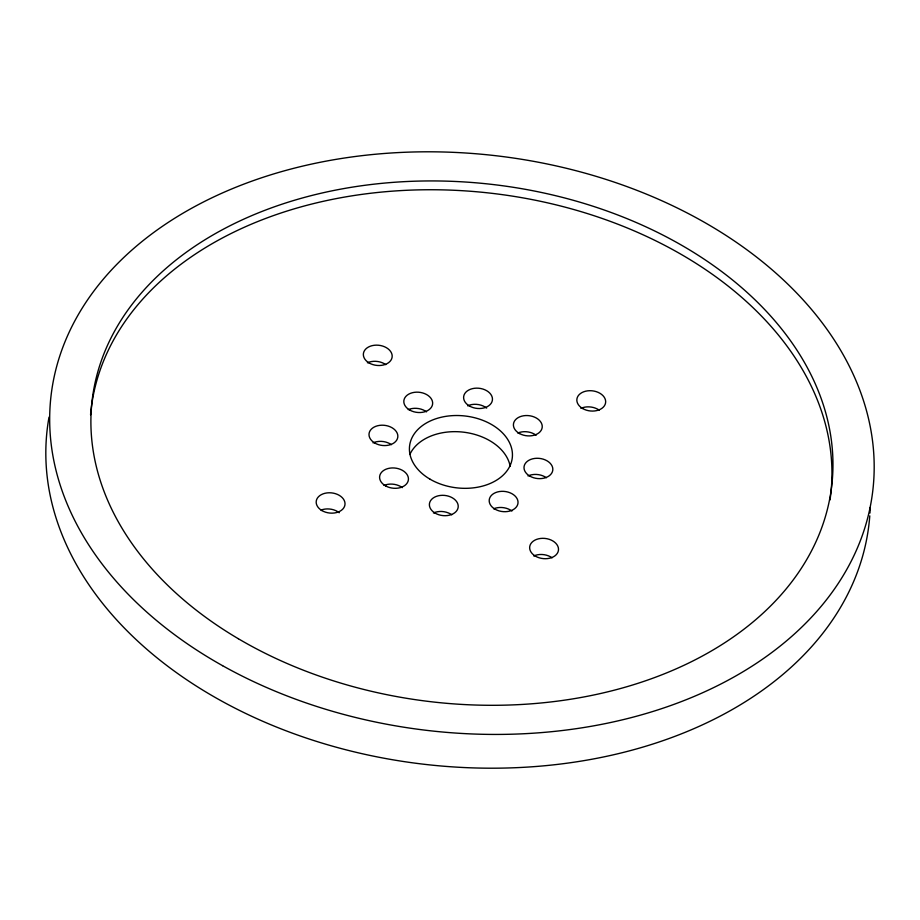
<?xml version="1.0" encoding="UTF-8"?>
<svg xmlns="http://www.w3.org/2000/svg" width="920" height="920" viewBox="0 0 920 920"><rect width="100%" height="100%" fill="white"/><g stroke="black" fill="none" stroke-linecap="round" stroke-linejoin="round"><path stroke-width="1.38" d="M90.562 414.759A372.255 260.452 6.5 0 1 491.05 193.223A372.255 260.452 6.5 0 1 830.012 499.928M410.032 454.112A51.704 36.179 6.5 0 1 463.806 432.204A51.704 36.179 6.5 0 1 510.186 466.394M383.997 485.426A14.478 10.131 6.5 0 1 402.316 487.634M373.037 442.865A14.478 10.131 6.5 0 1 391.402 444.659M408.204 409.653A14.478 10.131 6.5 0 1 426.535 411.849M467.647 405.812A14.478 10.131 6.5 0 1 486.657 408.089M517.799 433.032A14.478 10.131 6.5 0 1 536.118 435.229M528.022 475.928A14.478 10.131 6.5 0 1 546.388 477.733M493.591 508.817A14.478 10.131 6.5 0 1 511.911 511.014M433.412 512.981A14.478 10.131 6.5 0 1 451.777 514.774M367.402 362.791A14.478 10.131 6.5 0 1 385.767 364.63M320.988 510.094A14.478 10.131 6.5 0 1 339.25 512.739M533.726 555.967A14.478 10.131 6.5 0 1 552.092 557.808M580.899 408.342A14.478 10.131 6.5 0 1 599.254 410.182M869.779 515.844A413.62 289.397 6.5 0 1 421.636 763.98A413.62 289.397 6.5 0 1 49.024 417.116M870.228 507.449A413.62 289.397 6.5 0 1 869.963 513.049M429.87 479.09A51.704 36.179 6.5 0 0 512.06 459.344A51.704 36.179 6.5 0 0 440.829 417.346A51.704 36.179 6.5 0 0 429.87 479.09M385.733 485.967A14.478 10.131 6.5 0 0 408.388 479.849A14.478 10.131 6.5 0 0 387.929 468.556A14.478 10.131 6.5 0 0 385.733 485.967M374.773 443.026A14.478 10.131 6.5 0 0 397.75 437.425A14.478 10.131 6.5 0 0 377.752 425.718A14.478 10.131 6.5 0 0 374.773 443.026M409.94 410.182A14.478 10.131 6.5 0 0 432.607 404.064A14.478 10.131 6.5 0 0 412.148 392.782A14.478 10.131 6.5 0 0 409.94 410.182M469.384 405.973A14.478 10.131 6.5 0 0 492.361 400.384A14.478 10.131 6.5 0 0 472.362 388.666A14.478 10.131 6.5 0 0 469.384 405.973M519.535 433.561A14.478 10.131 6.5 0 0 542.191 427.455A14.478 10.131 6.5 0 0 521.732 416.162A14.478 10.131 6.5 0 0 519.535 433.561M529.759 476.088A14.478 10.131 6.5 0 0 552.736 470.499A14.478 10.131 6.5 0 0 532.737 458.792A14.478 10.131 6.5 0 0 529.759 476.088M495.316 509.346A14.478 10.131 6.5 0 0 517.983 503.24A14.478 10.131 6.5 0 0 497.524 491.947A14.478 10.131 6.5 0 0 495.316 509.346M435.148 513.141A14.478 10.131 6.5 0 0 458.125 507.553A14.478 10.131 6.5 0 0 438.127 495.834A14.478 10.131 6.5 0 0 435.148 513.141M321.897 510.565A14.478 10.131 6.5 0 0 344.919 505.034A14.478 10.131 6.5 0 0 324.967 493.281A14.478 10.131 6.5 0 0 321.897 510.565M535.382 556.128A14.478 10.131 6.5 0 0 558.405 550.585A14.478 10.131 6.5 0 0 538.453 538.832A14.478 10.131 6.5 0 0 535.382 556.128M582.555 408.491A14.478 10.131 6.5 0 0 605.567 402.96A14.478 10.131 6.5 0 0 585.615 391.207A14.478 10.131 6.5 0 0 582.555 408.491M369.07 362.94A14.478 10.131 6.5 0 0 392.081 357.409A14.478 10.131 6.5 0 0 372.128 345.655A14.478 10.131 6.5 0 0 369.07 362.94M222.605 665.7A413.62 289.397 6.5 0 0 872.298 494.592A413.62 289.397 6.5 0 0 290.869 169.061A413.62 289.397 6.5 0 0 222.605 665.7M238.326 638.721A372.255 260.452 6.5 0 0 830.15 496.501A372.255 260.452 6.5 0 0 317.296 194.12A372.255 260.452 6.5 0 0 238.326 638.721"/></g></svg>
